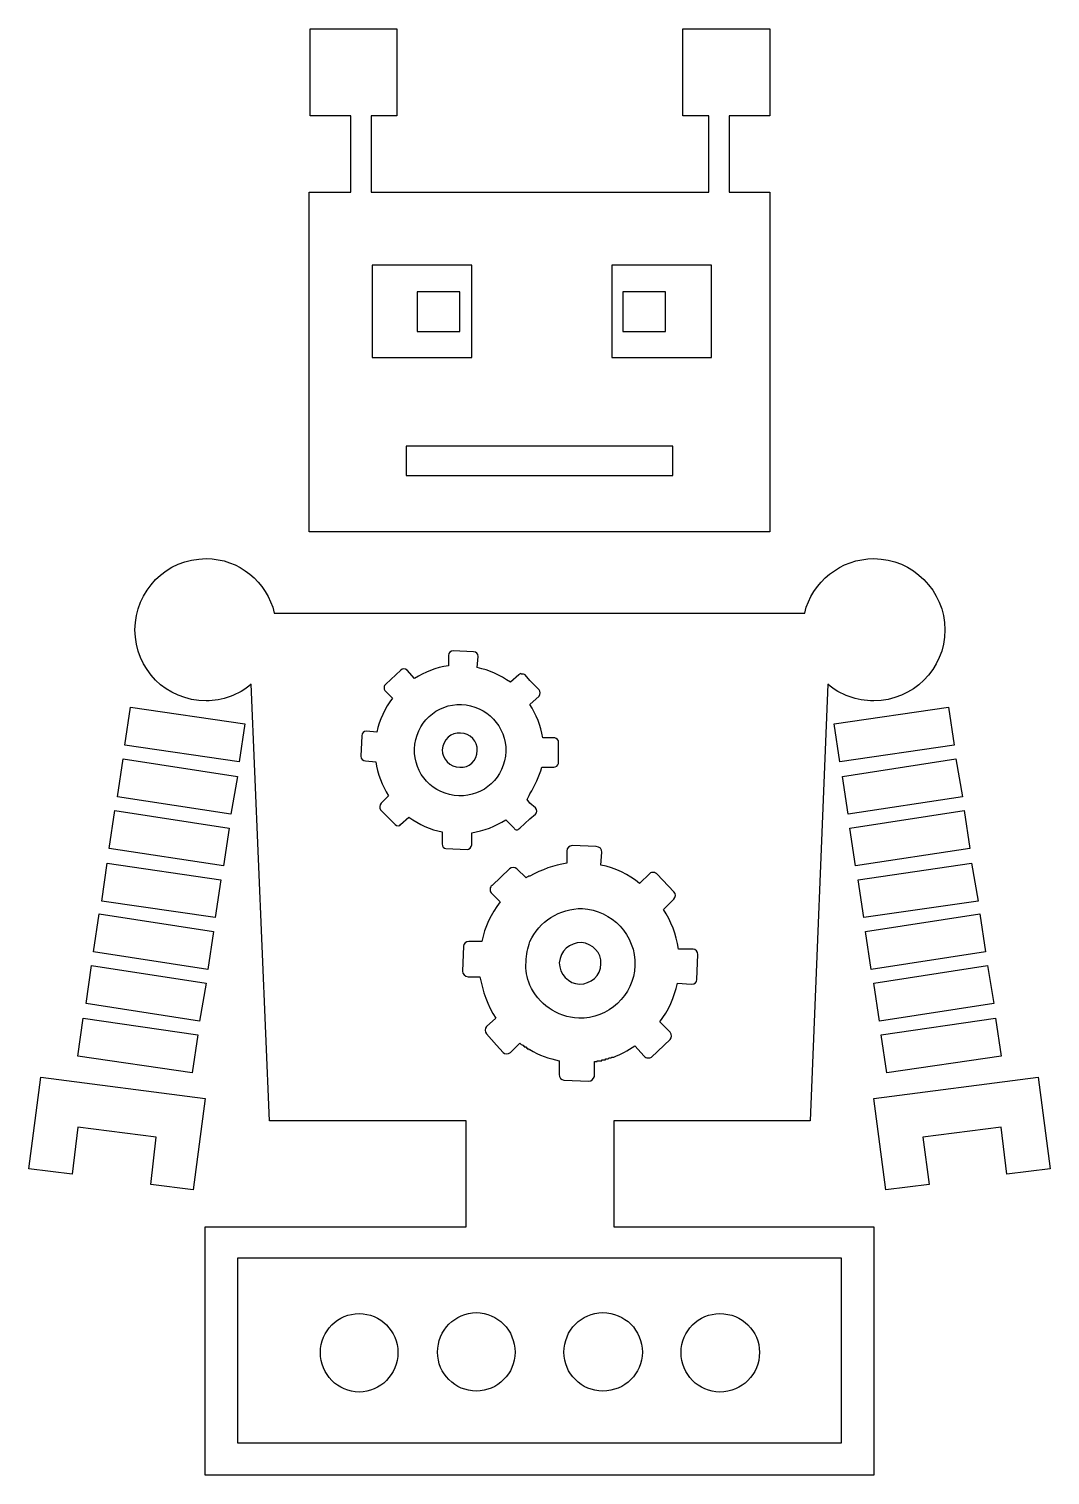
# Model space of a CAD drawing. Header units: centimetres. Extents: x -7.4 to 7.4, y -10.5 to 10.5.
import ezdxf

# ---------------------------------------------------------------- set-up
doc = ezdxf.new("R2010")
doc.units = ezdxf.units.CM
doc.header["$MEASUREMENT"] = 0
doc.layers.add('Layer 1', color=7, linetype='Continuous')

msp = doc.modelspace()

# ---------------------------------------------------------------- linework, layer by layer
at = {"layer": 'Layer 1'}
for points in [[(-1.77022, 6.08618), (-1.15586, 6.08618), (-1.15586, 6.66084), (-1.77022, 6.66084), (-1.77022, 6.08618)], [(1.20915, 6.08618), (1.82385, 6.08618), (1.82385, 6.66084), (1.20915, 6.66084), (1.20915, 6.08618)]]:
    msp.add_lwpolyline(points, close=True, dxfattribs=at)
for points, knots in [([(3.33386, 9.21288), (3.33386, 9.21288), (3.33386, 10.46878), (3.33386, 10.46878), (3.33386, 10.46878), (3.33386, 10.46878), (2.07761, 10.46878), (2.07761, 10.46878), (2.07761, 10.46878), (2.07761, 10.46878), (2.07761, 9.21288), (2.07761, 9.21288), (2.07761, 9.21288), (2.07761, 9.21288), (2.45166, 9.21288), (2.45166, 9.21288), (2.45166, 9.21288), (2.45166, 9.21288), (2.45166, 8.10377), (2.45166, 8.10377), (2.45166, 8.10377), (2.45166, 8.10377), (-2.43858, 8.10378), (-2.43858, 8.10378), (-2.43858, 8.10378), (-2.43858, 8.10378), (-2.43858, 9.21288), (-2.43858, 9.21288), (-2.43858, 9.21288), (-2.43858, 9.21288), (-2.06454, 9.21288), (-2.06454, 9.21288), (-2.06454, 9.21288), (-2.06454, 9.21288), (-2.06454, 10.46878), (-2.06454, 10.46878), (-2.06454, 10.46878), (-2.06454, 10.46878), (-3.32044, 10.46878), (-3.32044, 10.46878), (-3.32044, 10.46878), (-3.32044, 10.46878), (-3.32044, 9.21288), (-3.32044, 9.21288), (-3.32044, 9.21288), (-3.32044, 9.21288), (-2.73254, 9.21288), (-2.73254, 9.21288), (-2.73254, 9.21288), (-2.73254, 9.21288), (-2.73254, 8.10377), (-2.73254, 8.10377), (-2.73254, 8.10377), (-2.73254, 8.10377), (-3.33386, 8.10378), (-3.33386, 8.10378), (-3.33386, 8.10378), (-3.33386, 8.10378), (-3.33386, 3.18674), (-3.33386, 3.18674), (-3.33386, 3.18674), (-3.33386, 3.18674), (3.33386, 3.18673), (3.33386, 3.18673), (3.33386, 3.18673), (3.33386, 3.18673), (3.33386, 8.10375), (3.33386, 8.10375), (3.33386, 8.10375), (3.33386, 8.10375), (2.74595, 8.10375), (2.74595, 8.10375), (2.74595, 8.10375), (2.74595, 8.10375), (2.74595, 9.21288), (2.74595, 9.21288), (2.74595, 9.21288), (2.74595, 9.21288), (3.33386, 9.21288), (3.33386, 9.21288)], [0, 0, 0, 0, 0.04761905, 0.04761905, 0.04761905, 0.04761905, 0.0952381, 0.0952381, 0.0952381, 0.0952381, 0.14285714, 0.14285714, 0.14285714, 0.14285714, 0.19047619, 0.19047619, 0.19047619, 0.19047619, 0.23809524, 0.23809524, 0.23809524, 0.23809524, 0.28571429, 0.28571429, 0.28571429, 0.28571429, 0.33333333, 0.33333333, 0.33333333, 0.33333333, 0.38095238, 0.38095238, 0.38095238, 0.38095238, 0.42857143, 0.42857143, 0.42857143, 0.42857143, 0.47619048, 0.47619048, 0.47619048, 0.47619048, 0.52380952, 0.52380952, 0.52380952, 0.52380952, 0.57142857, 0.57142857, 0.57142857, 0.57142857, 0.61904762, 0.61904762, 0.61904762, 0.61904762, 0.66666667, 0.66666667, 0.66666667, 0.66666667, 0.71428571, 0.71428571, 0.71428571, 0.71428571, 0.76190476, 0.76190476, 0.76190476, 0.76190476, 0.80952381, 0.80952381, 0.80952381, 0.80952381, 0.85714286, 0.85714286, 0.85714286, 0.85714286, 0.9047619, 0.9047619, 0.9047619, 0.9047619, 1, 1, 1, 1]), ([(-2.42517, 7.0483), (-2.42517, 7.0483), (-0.98227, 7.0483), (-0.98227, 7.0483), (-0.98227, 7.0483), (-0.98227, 7.0483), (-0.98227, 5.71213), (-0.98227, 5.71213), (-0.98227, 5.71213), (-0.98227, 5.71213), (-2.42517, 5.71213), (-2.42517, 5.71213), (-2.42517, 5.71213), (-2.42517, 5.71213), (-2.42517, 7.0483), (-2.42517, 7.0483)], [0, 0, 0, 0, 0.2, 0.2, 0.2, 0.2, 0.4, 0.4, 0.4, 0.4, 0.6, 0.6, 0.6, 0.6, 1, 1, 1, 1]), ([(2.4919, 5.7121), (2.4919, 5.7121), (1.04897, 5.7121), (1.04897, 5.7121), (1.04897, 5.7121), (1.04897, 5.7121), (1.04897, 7.04827), (1.04897, 7.04827), (1.04897, 7.04827), (1.04897, 7.04827), (2.4919, 7.04828), (2.4919, 7.04828), (2.4919, 7.04828), (2.4919, 7.04828), (2.4919, 5.7121), (2.4919, 5.7121)], [0, 0, 0, 0, 0.2, 0.2, 0.2, 0.2, 0.4, 0.4, 0.4, 0.4, 0.6, 0.6, 0.6, 0.6, 1, 1, 1, 1]), ([(1.93043, 4.00186), (1.93043, 4.00186), (0.00651, 4.00186), (0.00651, 4.00186), (0.00651, 4.00186), (0.00651, 4.00186), (-0.00651, 4.00186), (-0.00651, 4.00186), (-0.00651, 4.00186), (-0.00651, 4.00186), (-1.9308, 4.00186), (-1.9308, 4.00186), (-1.9308, 4.00186), (-1.9308, 4.00186), (-1.9308, 4.42937), (-1.9308, 4.42937), (-1.9308, 4.42937), (-1.9308, 4.42937), (-0.00651, 4.42938), (-0.00651, 4.42938), (-0.00651, 4.42938), (-0.00651, 4.42938), (0.00651, 4.42938), (0.00651, 4.42938), (0.00651, 4.42938), (0.00651, 4.42938), (1.93043, 4.42938), (1.93043, 4.42938), (1.93043, 4.42938), (1.93043, 4.42938), (1.93043, 4.00186), (1.93043, 4.00186)], [0, 0, 0, 0, 0.11111111, 0.11111111, 0.11111111, 0.11111111, 0.22222222, 0.22222222, 0.22222222, 0.22222222, 0.33333333, 0.33333333, 0.33333333, 0.33333333, 0.44444444, 0.44444444, 0.44444444, 0.44444444, 0.55555556, 0.55555556, 0.55555556, 0.55555556, 0.66666667, 0.66666667, 0.66666667, 0.66666667, 0.77777778, 0.77777778, 0.77777778, 0.77777778, 1, 1, 1, 1]), ([(4.84349, 2.79923), (4.3625, 2.79923), (3.94822, 2.46522), (3.8413, 2.0109), (3.8413, 2.0109), (3.8413, 2.0109), (-3.8413, 2.0109), (-3.8413, 2.0109), (-3.8413, 2.0109), (-3.94859, 2.46524), (-4.34949, 2.79923), (-4.83007, 2.79923), (-4.83007, 2.79923), (-5.40493, 2.79923), (-5.85909, 2.33166), (-5.85909, 1.7704), (-5.85909, 1.7704), (-5.85909, 1.19591), (-5.40493, 0.74157), (-4.83007, 0.74157), (-4.83007, 0.74157), (-4.58978, 0.74157), (-4.36252, 0.82184), (-4.17549, 0.98205), (-4.17549, 0.98205), (-4.17549, 0.98205), (-3.90837, -5.33789), (-3.90837, -5.33789), (-3.90837, -5.33789), (-3.90837, -5.33789), (-1.06238, -5.3379), (-1.06238, -5.3379), (-1.06238, -5.3379), (-1.06238, -5.3379), (-1.06238, -6.87452), (-1.06238, -6.87452), (-1.06238, -6.87452), (-1.06238, -6.87452), (-4.84386, -6.87452), (-4.84386, -6.87452), (-4.84386, -6.87452), (-4.84386, -6.87452), (-4.84386, -10.46881), (-4.84386, -10.46881), (-4.84386, -10.46881), (-4.84386, -10.46881), (-0.00651, -10.46881), (-0.00651, -10.46881), (-0.00651, -10.46881), (-0.00651, -10.46881), (0.00651, -10.46881), (0.00651, -10.46881), (0.00651, -10.46881), (0.00651, -10.46881), (4.84346, -10.46881), (4.84346, -10.46881), (4.84346, -10.46881), (4.84346, -10.46881), (4.84346, -6.8745), (4.84346, -6.8745), (4.84346, -6.8745), (4.84346, -6.8745), (1.07577, -6.8745), (1.07577, -6.8745), (1.07577, -6.8745), (1.07577, -6.8745), (1.07577, -5.33788), (1.07577, -5.33788), (1.07577, -5.33788), (1.07577, -5.33788), (3.92176, -5.33788), (3.92176, -5.33788), (3.92176, -5.33788), (3.92176, -5.33788), (4.1755, 0.98206), (4.1755, 0.98206), (4.1755, 0.98206), (4.36251, 0.82185), (4.58944, 0.74158), (4.84349, 0.74158), (4.84349, 0.74158), (5.40494, 0.74158), (5.87251, 1.19592), (5.87251, 1.77041), (5.87251, 1.77041), (5.87248, 2.33168), (5.40491, 2.79923), (4.84349, 2.79923)], [0, 0, 0, 0, 0.04347826, 0.04347826, 0.04347826, 0.04347826, 0.08695652, 0.08695652, 0.08695652, 0.08695652, 0.13043478, 0.13043478, 0.13043478, 0.13043478, 0.17391304, 0.17391304, 0.17391304, 0.17391304, 0.2173913, 0.2173913, 0.2173913, 0.2173913, 0.26086957, 0.26086957, 0.26086957, 0.26086957, 0.30434783, 0.30434783, 0.30434783, 0.30434783, 0.34782609, 0.34782609, 0.34782609, 0.34782609, 0.39130435, 0.39130435, 0.39130435, 0.39130435, 0.43478261, 0.43478261, 0.43478261, 0.43478261, 0.47826087, 0.47826087, 0.47826087, 0.47826087, 0.52173913, 0.52173913, 0.52173913, 0.52173913, 0.56521739, 0.56521739, 0.56521739, 0.56521739, 0.60869565, 0.60869565, 0.60869565, 0.60869565, 0.65217391, 0.65217391, 0.65217391, 0.65217391, 0.69565217, 0.69565217, 0.69565217, 0.69565217, 0.73913043, 0.73913043, 0.73913043, 0.73913043, 0.7826087, 0.7826087, 0.7826087, 0.7826087, 0.82608696, 0.82608696, 0.82608696, 0.82608696, 0.86956522, 0.86956522, 0.86956522, 0.86956522, 0.91304348, 0.91304348, 0.91304348, 0.91304348, 1, 1, 1, 1]), ([(-1.40994, -1.32949), (-1.40994, -1.32949), (-1.40994, -1.15569), (-1.40994, -1.15569), (-1.40994, -1.15569), (-1.58322, -1.12907), (-1.74376, -1.04877), (-1.89056, -0.94185), (-1.89056, -0.94185), (-1.89056, -0.94185), (-2.01092, -1.04877), (-2.01092, -1.04877), (-2.01092, -1.04877), (-2.02433, -1.0756), (-2.06455, -1.0756), (-2.09138, -1.04877), (-2.09138, -1.04877), (-2.09138, -1.04877), (-2.30485, -0.83512), (-2.30485, -0.83512), (-2.30485, -0.83512), (-2.31826, -0.80829), (-2.31826, -0.76823), (-2.29144, -0.74159), (-2.29144, -0.74159), (-2.29144, -0.74159), (-2.18489, -0.63467), (-2.18489, -0.63467), (-2.18489, -0.63467), (-2.27839, -0.48769), (-2.3451, -0.31389), (-2.3719, -0.14027), (-2.3719, -0.14027), (-2.3719, -0.14027), (-2.51872, -0.12686), (-2.51872, -0.12686), (-2.51872, -0.12686), (-2.55896, -0.12686), (-2.58577, -0.10022), (-2.58577, -0.05997), (-2.58577, -0.05997), (-2.58577, -0.05997), (-2.57199, 0.23398), (-2.57199, 0.23398), (-2.57199, 0.23398), (-2.57199, 0.27404), (-2.54516, 0.30068), (-2.50529, 0.30068), (-2.50529, 0.30068), (-2.50529, 0.30068), (-2.3581, 0.28727), (-2.3581, 0.28727), (-2.3581, 0.28727), (-2.31823, 0.46107), (-2.23814, 0.63467), (-2.13122, 0.78167), (-2.13122, 0.78167), (-2.13122, 0.78167), (-2.23814, 0.88859), (-2.23814, 0.88859), (-2.23814, 0.88859), (-2.25155, 0.902), (-2.25155, 0.91542), (-2.25155, 0.92865), (-2.25155, 0.92865), (-2.25155, 0.95548), (-2.23814, 0.96889), (-2.22472, 0.98212), (-2.22472, 0.98212), (-2.22472, 0.98212), (-2.01088, 1.18254), (-2.01088, 1.18254), (-2.01088, 1.18254), (-1.98402, 1.20937), (-1.94418, 1.20937), (-1.91735, 1.18254), (-1.91735, 1.18254), (-1.91735, 1.18254), (-1.81043, 1.06239), (-1.81043, 1.06239), (-1.81043, 1.06239), (-1.66364, 1.15589), (-1.50343, 1.2226), (-1.31603, 1.24942), (-1.31603, 1.24942), (-1.31603, 1.24942), (-1.31603, 1.3964), (-1.31603, 1.3964), (-1.31603, 1.3964), (-1.31603, 1.43646), (-1.28957, 1.46329), (-1.24933, 1.46329), (-1.24933, 1.46329), (-1.24933, 1.46329), (-0.95538, 1.44988), (-0.95538, 1.44988), (-0.95538, 1.44988), (-0.91551, 1.44988), (-0.88868, 1.42305), (-0.88868, 1.38299), (-0.88868, 1.38299), (-0.88868, 1.38299), (-0.90172, 1.2226), (-0.90172, 1.2226), (-0.90172, 1.2226), (-0.7281, 1.18254), (-0.56792, 1.11584), (-0.4211, 1.00892), (-0.4211, 1.00892), (-0.4211, 1.00892), (-0.30077, 1.11584), (-0.30077, 1.11584), (-0.30077, 1.11584), (-0.28699, 1.12907), (-0.27394, 1.14248), (-0.26053, 1.12907), (-0.26053, 1.12907), (-0.24712, 1.12907), (-0.22029, 1.12907), (-0.20724, 1.11584), (-0.20724, 1.11584), (-0.20724, 1.11584), (-0.14019, 1.03557), (-0.14019, 1.03557), (-0.14019, 1.03557), (-0.14019, 1.03557), (-0.00642, 0.90201), (-0.00642, 0.90201), (-0.00642, 0.90201), (0.02004, 0.87518), (0.0066, 0.83515), (-0.00642, 0.80851), (-0.00642, 0.80851), (-0.00642, 0.80851), (-0.14019, 0.68818), (-0.14019, 0.68818), (-0.14019, 0.68818), (-0.04669, 0.5412), (0.02004, 0.381), (0.04684, 0.20719), (0.04684, 0.20719), (0.04684, 0.20719), (0.22048, 0.20718), (0.22048, 0.20718), (0.22048, 0.20718), (0.24731, 0.19377), (0.28718, 0.16712), (0.27411, 0.14029), (0.27411, 0.14029), (0.27411, 0.14029), (0.27411, -0.16689), (0.27411, -0.16689), (0.27411, -0.16689), (0.27411, -0.19372), (0.23387, -0.22036), (0.20706, -0.22036), (0.20706, -0.22036), (0.20706, -0.22036), (0.03344, -0.22036), (0.03344, -0.22036), (0.03344, -0.22036), (-0.00643, -0.35392), (-0.06009, -0.48767), (-0.14021, -0.60784), (-0.14021, -0.60784), (-0.15362, -0.63467), (-0.16704, -0.66131), (-0.18045, -0.68811), (-0.18045, -0.68811), (-0.18045, -0.68811), (-0.14021, -0.74158), (-0.14021, -0.74158), (-0.14021, -0.74158), (-0.14021, -0.74158), (-0.06012, -0.80828), (-0.06012, -0.80828), (-0.06012, -0.80828), (-0.03329, -0.83511), (-0.03329, -0.87514), (-0.06012, -0.90178), (-0.06012, -0.90178), (-0.06012, -0.90178), (-0.14021, -0.96864), (-0.14021, -0.96864), (-0.14021, -0.96864), (-0.14021, -0.96864), (-0.287, -1.10223), (-0.287, -1.10223), (-0.287, -1.10223), (-0.30078, -1.11562), (-0.31383, -1.12906), (-0.32759, -1.12906), (-0.32759, -1.12906), (-0.34063, -1.12906), (-0.36746, -1.11562), (-0.36746, -1.10223), (-0.36746, -1.10223), (-0.36746, -1.10223), (-0.48782, -0.98206), (-0.48782, -0.98206), (-0.48782, -0.98206), (-0.63461, -1.07556), (-0.8082, -1.14229), (-0.98222, -1.16909), (-0.98222, -1.16909), (-0.98222, -1.16909), (-0.98222, -1.34271), (-0.98222, -1.34271), (-0.98222, -1.34271), (-0.98222, -1.38295), (-1.02209, -1.40957), (-1.04892, -1.40957), (-1.04892, -1.40957), (-1.04892, -1.40957), (-1.35626, -1.39616), (-1.35626, -1.39616), (-1.35626, -1.39616), (-1.38311, -1.39617), (-1.40994, -1.36955), (-1.40994, -1.32949)], [0, 0, 0, 0, 0.01785714, 0.01785714, 0.01785714, 0.01785714, 0.03571429, 0.03571429, 0.03571429, 0.03571429, 0.05357143, 0.05357143, 0.05357143, 0.05357143, 0.07142857, 0.07142857, 0.07142857, 0.07142857, 0.08928571, 0.08928571, 0.08928571, 0.08928571, 0.10714286, 0.10714286, 0.10714286, 0.10714286, 0.125, 0.125, 0.125, 0.125, 0.14285714, 0.14285714, 0.14285714, 0.14285714, 0.16071429, 0.16071429, 0.16071429, 0.16071429, 0.17857143, 0.17857143, 0.17857143, 0.17857143, 0.19642857, 0.19642857, 0.19642857, 0.19642857, 0.21428571, 0.21428571, 0.21428571, 0.21428571, 0.23214286, 0.23214286, 0.23214286, 0.23214286, 0.25, 0.25, 0.25, 0.25, 0.26785714, 0.26785714, 0.26785714, 0.26785714, 0.28571429, 0.28571429, 0.28571429, 0.28571429, 0.30357143, 0.30357143, 0.30357143, 0.30357143, 0.32142857, 0.32142857, 0.32142857, 0.32142857, 0.33928571, 0.33928571, 0.33928571, 0.33928571, 0.35714286, 0.35714286, 0.35714286, 0.35714286, 0.375, 0.375, 0.375, 0.375, 0.39285714, 0.39285714, 0.39285714, 0.39285714, 0.41071429, 0.41071429, 0.41071429, 0.41071429, 0.42857143, 0.42857143, 0.42857143, 0.42857143, 0.44642857, 0.44642857, 0.44642857, 0.44642857, 0.46428571, 0.46428571, 0.46428571, 0.46428571, 0.48214286, 0.48214286, 0.48214286, 0.48214286, 0.5, 0.5, 0.5, 0.5, 0.51785714, 0.51785714, 0.51785714, 0.51785714, 0.53571429, 0.53571429, 0.53571429, 0.53571429, 0.55357143, 0.55357143, 0.55357143, 0.55357143, 0.57142857, 0.57142857, 0.57142857, 0.57142857, 0.58928571, 0.58928571, 0.58928571, 0.58928571, 0.60714286, 0.60714286, 0.60714286, 0.60714286, 0.625, 0.625, 0.625, 0.625, 0.64285714, 0.64285714, 0.64285714, 0.64285714, 0.66071429, 0.66071429, 0.66071429, 0.66071429, 0.67857143, 0.67857143, 0.67857143, 0.67857143, 0.69642857, 0.69642857, 0.69642857, 0.69642857, 0.71428571, 0.71428571, 0.71428571, 0.71428571, 0.73214286, 0.73214286, 0.73214286, 0.73214286, 0.75, 0.75, 0.75, 0.75, 0.76785714, 0.76785714, 0.76785714, 0.76785714, 0.78571429, 0.78571429, 0.78571429, 0.78571429, 0.80357143, 0.80357143, 0.80357143, 0.80357143, 0.82142857, 0.82142857, 0.82142857, 0.82142857, 0.83928571, 0.83928571, 0.83928571, 0.83928571, 0.85714286, 0.85714286, 0.85714286, 0.85714286, 0.875, 0.875, 0.875, 0.875, 0.89285714, 0.89285714, 0.89285714, 0.89285714, 0.91071429, 0.91071429, 0.91071429, 0.91071429, 0.92857143, 0.92857143, 0.92857143, 0.92857143, 0.94642857, 0.94642857, 0.94642857, 0.94642857, 0.96428571, 0.96428571, 0.96428571, 0.96428571, 1, 1, 1, 1]), ([(-6.00588, 0.10021), (-6.00588, 0.10021), (-4.34946, -0.14027), (-4.34946, -0.14027), (-4.34946, -0.14027), (-4.34946, -0.14027), (-4.269, 0.40758), (-4.269, 0.40758), (-4.269, 0.40758), (-4.269, 0.40758), (-5.92614, 0.64806), (-5.92614, 0.64806), (-5.92614, 0.64806), (-5.92614, 0.64806), (-6.00588, 0.10021), (-6.00588, 0.10021)], [0, 0, 0, 0, 0.2, 0.2, 0.2, 0.2, 0.4, 0.4, 0.4, 0.4, 0.6, 0.6, 0.6, 0.6, 1, 1, 1, 1]), ([(-1.12906, 0.68812), (-1.48969, 0.70153), (-1.79705, 0.421), (-1.81047, 0.04674), (-1.81047, 0.04674), (-1.82388, -0.31391), (-1.54335, -0.62128), (-1.16931, -0.63467), (-1.16931, -0.63467), (-0.80829, -0.6479), (-0.50092, -0.36736), (-0.4879, 0.00671), (-0.4879, 0.00671), (-0.47445, 0.36752), (-0.7684, 0.67489), (-1.12906, 0.68812)], [0, 0, 0, 0, 0.2, 0.2, 0.2, 0.2, 0.4, 0.4, 0.4, 0.4, 0.6, 0.6, 0.6, 0.6, 1, 1, 1, 1]), ([(5.92577, 0.64806), (5.92577, 0.64806), (4.269, 0.40758), (4.269, 0.40758), (4.269, 0.40758), (4.269, 0.40758), (4.34909, -0.14027), (4.34909, -0.14027), (4.34909, -0.14027), (4.34909, -0.14027), (6.00588, 0.10021), (6.00588, 0.10021), (6.00588, 0.10021), (6.00588, 0.10021), (5.92577, 0.64806), (5.92577, 0.64806)], [0, 0, 0, 0, 0.2, 0.2, 0.2, 0.2, 0.4, 0.4, 0.4, 0.4, 0.6, 0.6, 0.6, 0.6, 1, 1, 1, 1]), ([(-0.90178, 0.02012), (-0.90178, -0.12686), (-1.02214, -0.23377), (-1.15589, -0.22036), (-1.15589, -0.22036), (-1.30268, -0.22036), (-1.40997, -0.10021), (-1.40997, 0.03353), (-1.40997, 0.03353), (-1.39619, 0.18051), (-1.27588, 0.28724), (-1.1425, 0.27401), (-1.1425, 0.27401), (-1.00909, 0.27402), (-0.88874, 0.15368), (-0.90178, 0.02012)], [0, 0, 0, 0, 0.2, 0.2, 0.2, 0.2, 0.4, 0.4, 0.4, 0.4, 0.6, 0.6, 0.6, 0.6, 1, 1, 1, 1]), ([(-6.11317, -0.6479), (-6.11317, -0.6479), (-4.46942, -0.90179), (-4.46942, -0.90179), (-4.46942, -0.90179), (-4.46942, -0.90179), (-4.37592, -0.35395), (-4.37592, -0.35395), (-4.37592, -0.35395), (-4.37592, -0.35395), (-6.03268, -0.10021), (-6.03268, -0.10021), (-6.03268, -0.10021), (-6.03268, -0.10021), (-6.11317, -0.6479), (-6.11317, -0.6479)], [0, 0, 0, 0, 0.2, 0.2, 0.2, 0.2, 0.4, 0.4, 0.4, 0.4, 0.6, 0.6, 0.6, 0.6, 1, 1, 1, 1]), ([(6.03271, -0.10021), (6.03271, -0.10021), (4.38933, -0.35395), (4.38933, -0.35395), (4.38933, -0.35395), (4.38933, -0.35395), (4.46945, -0.90179), (4.46945, -0.90179), (4.46945, -0.90179), (4.46945, -0.90179), (6.12622, -0.6479), (6.12622, -0.6479), (6.12622, -0.6479), (6.12622, -0.6479), (6.03271, -0.10021), (6.03271, -0.10021)], [0, 0, 0, 0, 0.2, 0.2, 0.2, 0.2, 0.4, 0.4, 0.4, 0.4, 0.6, 0.6, 0.6, 0.6, 1, 1, 1, 1]), ([(-6.23313, -1.39617), (-6.23313, -1.39617), (-4.57634, -1.65006), (-4.57634, -1.65006), (-4.57634, -1.65006), (-4.57634, -1.65006), (-4.49625, -1.10224), (-4.49625, -1.10224), (-4.49625, -1.10224), (-4.49625, -1.10224), (-6.15304, -0.84832), (-6.15304, -0.84832), (-6.15304, -0.84832), (-6.15304, -0.84832), (-6.23313, -1.39617), (-6.23313, -1.39617)], [0, 0, 0, 0, 0.2, 0.2, 0.2, 0.2, 0.4, 0.4, 0.4, 0.4, 0.6, 0.6, 0.6, 0.6, 1, 1, 1, 1]), ([(6.15304, -0.84832), (6.15304, -0.84832), (4.49591, -1.10224), (4.49591, -1.10224), (4.49591, -1.10224), (4.49591, -1.10224), (4.57637, -1.65006), (4.57637, -1.65006), (4.57637, -1.65006), (4.57637, -1.65006), (6.23313, -1.39617), (6.23313, -1.39617), (6.23313, -1.39617), (6.23313, -1.39617), (6.15304, -0.84832), (6.15304, -0.84832)], [0, 0, 0, 0, 0.2, 0.2, 0.2, 0.2, 0.4, 0.4, 0.4, 0.4, 0.6, 0.6, 0.6, 0.6, 1, 1, 1, 1]), ([(2.27804, -3.29363), (2.27804, -3.33369), (2.25158, -3.36033), (2.19795, -3.36033), (2.19795, -3.36033), (2.19795, -3.36033), (1.99753, -3.3471), (1.99753, -3.3471), (1.99753, -3.3471), (1.95729, -3.54734), (1.86376, -3.74781), (1.74342, -3.90818), (1.74342, -3.90818), (1.74342, -3.90818), (1.89058, -4.05516), (1.89058, -4.05516), (1.89058, -4.05516), (1.91741, -4.09522), (1.91741, -4.13543), (1.89058, -4.16208), (1.89058, -4.16208), (1.89058, -4.16208), (1.62346, -4.416), (1.62346, -4.416), (1.62346, -4.416), (1.61005, -4.42941), (1.58322, -4.42941), (1.57017, -4.42941), (1.57017, -4.42941), (1.54334, -4.42941), (1.52993, -4.416), (1.51654, -4.40258), (1.51654, -4.40258), (1.51654, -4.40258), (1.38314, -4.2556), (1.38314, -4.2556), (1.38314, -4.2556), (1.27585, -4.32246), (1.18235, -4.37593), (1.0758, -4.41599), (1.0758, -4.41599), (1.0758, -4.41599), (1.06201, -4.41599), (1.06201, -4.41599), (1.06201, -4.41599), (1.06201, -4.41599), (1.04897, -4.41599), (1.04897, -4.41599), (1.04897, -4.41599), (1.04897, -4.41599), (1.03556, -4.4294), (1.03556, -4.4294), (1.03556, -4.4294), (1.03556, -4.4294), (1.02214, -4.4294), (1.02214, -4.4294), (1.02214, -4.4294), (1.02214, -4.4294), (1.00872, -4.4294), (1.00872, -4.4294), (1.00872, -4.4294), (1.00872, -4.4294), (0.99528, -4.44263), (0.99528, -4.44263), (0.99528, -4.44263), (0.99528, -4.44263), (0.98227, -4.44263), (0.98227, -4.44263), (0.98227, -4.44263), (0.98227, -4.44263), (0.96848, -4.44263), (0.96848, -4.44263), (0.96848, -4.44263), (0.96848, -4.44263), (0.95544, -4.44263), (0.95544, -4.44263), (0.95544, -4.44263), (0.95544, -4.44263), (0.95544, -4.45604), (0.95544, -4.45604), (0.95544, -4.45604), (0.95544, -4.45604), (0.94202, -4.45605), (0.94202, -4.45605), (0.94202, -4.45605), (0.94202, -4.45605), (0.92861, -4.45605), (0.92861, -4.45605), (0.92861, -4.45605), (0.92861, -4.45605), (0.91519, -4.45605), (0.91519, -4.45605), (0.91519, -4.45605), (0.91519, -4.45605), (0.90178, -4.45605), (0.90178, -4.45605), (0.90178, -4.45605), (0.90178, -4.45605), (0.90178, -4.46946), (0.90178, -4.46946), (0.90178, -4.46946), (0.90178, -4.46946), (0.88874, -4.46946), (0.88874, -4.46946), (0.88874, -4.46946), (0.88874, -4.46946), (0.87495, -4.46946), (0.87495, -4.46946), (0.87495, -4.46946), (0.87495, -4.46946), (0.86191, -4.46946), (0.86191, -4.46946), (0.86191, -4.46946), (0.86191, -4.46946), (0.84812, -4.46946), (0.84812, -4.46946), (0.84812, -4.46946), (0.84812, -4.46946), (0.83508, -4.46946), (0.83508, -4.46946), (0.83508, -4.46946), (0.83508, -4.46946), (0.83508, -4.48269), (0.83508, -4.48269), (0.83508, -4.48269), (0.83508, -4.48269), (0.82166, -4.48269), (0.82166, -4.48269), (0.82166, -4.48269), (0.82166, -4.48269), (0.80825, -4.48269), (0.80825, -4.48269), (0.80825, -4.48269), (0.80825, -4.48269), (0.79521, -4.48269), (0.79521, -4.48269), (0.79521, -4.48269), (0.79521, -4.48269), (0.79521, -4.69655), (0.79521, -4.69655), (0.79521, -4.69655), (0.78143, -4.73661), (0.75462, -4.76341), (0.71475, -4.76341), (0.71475, -4.76341), (0.71475, -4.76341), (0.3541, -4.75), (0.3541, -4.75), (0.3541, -4.75), (0.31386, -4.75), (0.28705, -4.70994), (0.28705, -4.66991), (0.28705, -4.66991), (0.28705, -4.66991), (0.28705, -4.46946), (0.28705, -4.46946), (0.28705, -4.46946), (0.14026, -4.44263), (-0.00653, -4.38919), (-0.14028, -4.30907), (-0.14028, -4.30907), (-0.14028, -4.30907), (-0.1537, -4.30907), (-0.1537, -4.30907), (-0.1537, -4.30907), (-0.1537, -4.30907), (-0.1537, -4.29566), (-0.1537, -4.29566), (-0.1537, -4.29566), (-0.1537, -4.29566), (-0.16711, -4.29566), (-0.16711, -4.29566), (-0.16711, -4.29566), (-0.16711, -4.29566), (-0.18052, -4.29566), (-0.18052, -4.29566), (-0.18052, -4.29566), (-0.18052, -4.29566), (-0.18052, -4.28225), (-0.18052, -4.28225), (-0.18052, -4.28225), (-0.18052, -4.28225), (-0.19357, -4.28224), (-0.19357, -4.28224), (-0.19357, -4.28224), (-0.19357, -4.28224), (-0.19357, -4.26901), (-0.19357, -4.26901), (-0.19357, -4.26901), (-0.19357, -4.26901), (-0.20735, -4.26901), (-0.20735, -4.26901), (-0.20735, -4.26901), (-0.20735, -4.26901), (-0.2204, -4.26901), (-0.2204, -4.26901), (-0.2204, -4.26901), (-0.2204, -4.26901), (-0.2204, -4.2556), (-0.2204, -4.2556), (-0.2204, -4.2556), (-0.2204, -4.2556), (-0.23418, -4.2556), (-0.23418, -4.2556), (-0.23418, -4.2556), (-0.23418, -4.2556), (-0.23418, -4.24219), (-0.23418, -4.24219), (-0.23418, -4.24219), (-0.26064, -4.24219), (-0.27405, -4.22896), (-0.2871, -4.21555), (-0.2871, -4.21555), (-0.2871, -4.21555), (-0.42119, -4.34911), (-0.42119, -4.34911), (-0.42119, -4.34911), (-0.46106, -4.37594), (-0.50094, -4.37594), (-0.52776, -4.34911), (-0.52776, -4.34911), (-0.52776, -4.34911), (-0.62126, -4.24219), (-0.62126, -4.24219), (-0.62126, -4.24219), (-0.62126, -4.24219), (-0.76842, -4.08196), (-0.76842, -4.08196), (-0.76842, -4.08196), (-0.79525, -4.05513), (-0.79525, -4.00169), (-0.76842, -3.97504), (-0.76842, -3.97504), (-0.76842, -3.97504), (-0.63467, -3.85471), (-0.63467, -3.85471), (-0.63467, -3.85471), (-0.755, -3.66768), (-0.82205, -3.46723), (-0.86192, -3.25339), (-0.86192, -3.25339), (-0.86192, -3.25339), (-1.03558, -3.25338), (-1.03558, -3.25338), (-1.03558, -3.25338), (-1.07582, -3.25338), (-1.11567, -3.21332), (-1.11567, -3.17326), (-1.11567, -3.17326), (-1.11567, -3.17326), (-1.10263, -2.81245), (-1.10263, -2.81245), (-1.10263, -2.81245), (-1.10263, -2.77239), (-1.06239, -2.74575), (-1.02217, -2.74575), (-1.02217, -2.74575), (-1.02217, -2.74575), (-0.83513, -2.74575), (-0.83513, -2.74575), (-0.83513, -2.74575), (-0.79526, -2.53189), (-0.70175, -2.34488), (-0.56801, -2.17123), (-0.56801, -2.17123), (-0.56801, -2.17123), (-0.70176, -2.03748), (-0.70176, -2.03748), (-0.70176, -2.03748), (-0.7148, -2.02407), (-0.7148, -1.99742), (-0.7148, -1.98401), (-0.7148, -1.98401), (-0.7148, -1.95737), (-0.70176, -1.94395), (-0.68797, -1.93054), (-0.68797, -1.93054), (-0.68797, -1.93054), (-0.43423, -1.69003), (-0.43423, -1.69003), (-0.43423, -1.69003), (-0.4074, -1.66341), (-0.35414, -1.66341), (-0.32768, -1.69003), (-0.32768, -1.69003), (-0.32768, -1.69003), (-0.19359, -1.8238), (-0.19359, -1.8238), (-0.19359, -1.8238), (-0.18055, -1.81039), (-0.15372, -1.79694), (-0.1403, -1.79694), (-0.1403, -1.79694), (0.03335, -1.70346), (0.20694, -1.63658), (0.39432, -1.60993), (0.39432, -1.60993), (0.39432, -1.60993), (0.39432, -1.43615), (0.39432, -1.43615), (0.39432, -1.43615), (0.39432, -1.38286), (0.43419, -1.35606), (0.47407, -1.35606), (0.47407, -1.35606), (0.47407, -1.35606), (0.82168, -1.36947), (0.82168, -1.36947), (0.82168, -1.36947), (0.87497, -1.36947), (0.90177, -1.40953), (0.90177, -1.44956), (0.90177, -1.44956), (0.90177, -1.44956), (0.88873, -1.63659), (0.88873, -1.63659), (0.88873, -1.63659), (1.10222, -1.67681), (1.28926, -1.77034), (1.44981, -1.9039), (1.44981, -1.9039), (1.44981, -1.9039), (1.59663, -1.7569), (1.59663, -1.7569), (1.59663, -1.7569), (1.61004, -1.74351), (1.63687, -1.74351), (1.64992, -1.74351), (1.64992, -1.74351), (1.67675, -1.74351), (1.69016, -1.7569), (1.70355, -1.77034), (1.70355, -1.77034), (1.70355, -1.77034), (1.94422, -2.02405), (1.94422, -2.02405), (1.94422, -2.02405), (1.98409, -2.05088), (1.97108, -2.10432), (1.94422, -2.13097), (1.94422, -2.13097), (1.94422, -2.13097), (1.79706, -2.27797), (1.79706, -2.27797), (1.79706, -2.27797), (1.90398, -2.45175), (1.98407, -2.63878), (2.01092, -2.85265), (2.01092, -2.85265), (2.01092, -2.85265), (2.22472, -2.85267), (2.22472, -2.85267), (2.22472, -2.85267), (2.26459, -2.85267), (2.29142, -2.89273), (2.29142, -2.93276), (2.29142, -2.93276), (2.29142, -2.93276), (2.27804, -3.29363), (2.27804, -3.29363)], [0, 0, 0, 0, 0.01098901, 0.01098901, 0.01098901, 0.01098901, 0.02197802, 0.02197802, 0.02197802, 0.02197802, 0.03296703, 0.03296703, 0.03296703, 0.03296703, 0.04395604, 0.04395604, 0.04395604, 0.04395604, 0.05494505, 0.05494505, 0.05494505, 0.05494505, 0.06593407, 0.06593407, 0.06593407, 0.06593407, 0.07692308, 0.07692308, 0.07692308, 0.07692308, 0.08791209, 0.08791209, 0.08791209, 0.08791209, 0.0989011, 0.0989011, 0.0989011, 0.0989011, 0.10989011, 0.10989011, 0.10989011, 0.10989011, 0.12087912, 0.12087912, 0.12087912, 0.12087912, 0.13186813, 0.13186813, 0.13186813, 0.13186813, 0.14285714, 0.14285714, 0.14285714, 0.14285714, 0.15384615, 0.15384615, 0.15384615, 0.15384615, 0.16483516, 0.16483516, 0.16483516, 0.16483516, 0.17582418, 0.17582418, 0.17582418, 0.17582418, 0.18681319, 0.18681319, 0.18681319, 0.18681319, 0.1978022, 0.1978022, 0.1978022, 0.1978022, 0.20879121, 0.20879121, 0.20879121, 0.20879121, 0.21978022, 0.21978022, 0.21978022, 0.21978022, 0.23076923, 0.23076923, 0.23076923, 0.23076923, 0.24175824, 0.24175824, 0.24175824, 0.24175824, 0.25274725, 0.25274725, 0.25274725, 0.25274725, 0.26373626, 0.26373626, 0.26373626, 0.26373626, 0.27472527, 0.27472527, 0.27472527, 0.27472527, 0.28571429, 0.28571429, 0.28571429, 0.28571429, 0.2967033, 0.2967033, 0.2967033, 0.2967033, 0.30769231, 0.30769231, 0.30769231, 0.30769231, 0.31868132, 0.31868132, 0.31868132, 0.31868132, 0.32967033, 0.32967033, 0.32967033, 0.32967033, 0.34065934, 0.34065934, 0.34065934, 0.34065934, 0.35164835, 0.35164835, 0.35164835, 0.35164835, 0.36263736, 0.36263736, 0.36263736, 0.36263736, 0.37362637, 0.37362637, 0.37362637, 0.37362637, 0.38461538, 0.38461538, 0.38461538, 0.38461538, 0.3956044, 0.3956044, 0.3956044, 0.3956044, 0.40659341, 0.40659341, 0.40659341, 0.40659341, 0.41758242, 0.41758242, 0.41758242, 0.41758242, 0.42857143, 0.42857143, 0.42857143, 0.42857143, 0.43956044, 0.43956044, 0.43956044, 0.43956044, 0.45054945, 0.45054945, 0.45054945, 0.45054945, 0.46153846, 0.46153846, 0.46153846, 0.46153846, 0.47252747, 0.47252747, 0.47252747, 0.47252747, 0.48351648, 0.48351648, 0.48351648, 0.48351648, 0.49450549, 0.49450549, 0.49450549, 0.49450549, 0.50549451, 0.50549451, 0.50549451, 0.50549451, 0.51648352, 0.51648352, 0.51648352, 0.51648352, 0.52747253, 0.52747253, 0.52747253, 0.52747253, 0.53846154, 0.53846154, 0.53846154, 0.53846154, 0.54945055, 0.54945055, 0.54945055, 0.54945055, 0.56043956, 0.56043956, 0.56043956, 0.56043956, 0.57142857, 0.57142857, 0.57142857, 0.57142857, 0.58241758, 0.58241758, 0.58241758, 0.58241758, 0.59340659, 0.59340659, 0.59340659, 0.59340659, 0.6043956, 0.6043956, 0.6043956, 0.6043956, 0.61538462, 0.61538462, 0.61538462, 0.61538462, 0.62637363, 0.62637363, 0.62637363, 0.62637363, 0.63736264, 0.63736264, 0.63736264, 0.63736264, 0.64835165, 0.64835165, 0.64835165, 0.64835165, 0.65934066, 0.65934066, 0.65934066, 0.65934066, 0.67032967, 0.67032967, 0.67032967, 0.67032967, 0.68131868, 0.68131868, 0.68131868, 0.68131868, 0.69230769, 0.69230769, 0.69230769, 0.69230769, 0.7032967, 0.7032967, 0.7032967, 0.7032967, 0.71428571, 0.71428571, 0.71428571, 0.71428571, 0.72527473, 0.72527473, 0.72527473, 0.72527473, 0.73626374, 0.73626374, 0.73626374, 0.73626374, 0.74725275, 0.74725275, 0.74725275, 0.74725275, 0.75824176, 0.75824176, 0.75824176, 0.75824176, 0.76923077, 0.76923077, 0.76923077, 0.76923077, 0.78021978, 0.78021978, 0.78021978, 0.78021978, 0.79120879, 0.79120879, 0.79120879, 0.79120879, 0.8021978, 0.8021978, 0.8021978, 0.8021978, 0.81318681, 0.81318681, 0.81318681, 0.81318681, 0.82417582, 0.82417582, 0.82417582, 0.82417582, 0.83516484, 0.83516484, 0.83516484, 0.83516484, 0.84615385, 0.84615385, 0.84615385, 0.84615385, 0.85714286, 0.85714286, 0.85714286, 0.85714286, 0.86813187, 0.86813187, 0.86813187, 0.86813187, 0.87912088, 0.87912088, 0.87912088, 0.87912088, 0.89010989, 0.89010989, 0.89010989, 0.89010989, 0.9010989, 0.9010989, 0.9010989, 0.9010989, 0.91208791, 0.91208791, 0.91208791, 0.91208791, 0.92307692, 0.92307692, 0.92307692, 0.92307692, 0.93406593, 0.93406593, 0.93406593, 0.93406593, 0.94505495, 0.94505495, 0.94505495, 0.94505495, 0.95604396, 0.95604396, 0.95604396, 0.95604396, 0.96703297, 0.96703297, 0.96703297, 0.96703297, 0.97802198, 0.97802198, 0.97802198, 0.97802198, 1, 1, 1, 1]), ([(-6.34005, -2.15788), (-6.34005, -2.15788), (-4.6967, -2.39836), (-4.6967, -2.39836), (-4.6967, -2.39836), (-4.6967, -2.39836), (-4.61624, -1.85051), (-4.61624, -1.85051), (-4.61624, -1.85051), (-4.61624, -1.85051), (-6.25996, -1.61), (-6.25996, -1.61), (-6.25996, -1.61), (-6.25996, -1.61), (-6.34005, -2.15788), (-6.34005, -2.15788)], [0, 0, 0, 0, 0.2, 0.2, 0.2, 0.2, 0.4, 0.4, 0.4, 0.4, 0.6, 0.6, 0.6, 0.6, 1, 1, 1, 1]), ([(6.25959, -1.61), (6.25959, -1.61), (4.61624, -1.85051), (4.61624, -1.85051), (4.61624, -1.85051), (4.61624, -1.85051), (4.6967, -2.39836), (4.6967, -2.39836), (4.6967, -2.39836), (4.6967, -2.39836), (6.3531, -2.15788), (6.3531, -2.15788), (6.3531, -2.15788), (6.3531, -2.15788), (6.25959, -1.61), (6.25959, -1.61)], [0, 0, 0, 0, 0.2, 0.2, 0.2, 0.2, 0.4, 0.4, 0.4, 0.4, 0.6, 0.6, 0.6, 0.6, 1, 1, 1, 1]), ([(0.62127, -2.26482), (0.28707, -2.26482), (-0.00651, -2.45183), (-0.14025, -2.74581), (-0.14025, -2.74581), (-0.16708, -2.83931), (-0.19354, -2.93282), (-0.19354, -3.03974), (-0.19354, -3.03974), (-0.20732, -3.15989), (-0.1805, -3.26683), (-0.14025, -3.37375), (-0.14025, -3.37375), (-0.02029, -3.64106), (0.24723, -3.84151), (0.56764, -3.85474), (0.56764, -3.85474), (0.99531, -3.86815), (1.36938, -3.52073), (1.38314, -3.09322), (1.38314, -3.09322), (1.39618, -2.65225), (1.04897, -2.29144), (0.62127, -2.26482)], [0, 0, 0, 0, 0.14285714, 0.14285714, 0.14285714, 0.14285714, 0.28571429, 0.28571429, 0.28571429, 0.28571429, 0.42857143, 0.42857143, 0.42857143, 0.42857143, 0.57142857, 0.57142857, 0.57142857, 0.57142857, 0.71428571, 0.71428571, 0.71428571, 0.71428571, 1, 1, 1, 1]), ([(-6.46038, -2.89276), (-6.46038, -2.89276), (-4.80325, -3.14665), (-4.80325, -3.14665), (-4.80325, -3.14665), (-4.80325, -3.14665), (-4.7235, -2.5988), (-4.7235, -2.5988), (-4.7235, -2.5988), (-4.7235, -2.5988), (-6.37992, -2.34491), (-6.37992, -2.34491), (-6.37992, -2.34491), (-6.37992, -2.34491), (-6.46038, -2.89276), (-6.46038, -2.89276)], [0, 0, 0, 0, 0.2, 0.2, 0.2, 0.2, 0.4, 0.4, 0.4, 0.4, 0.6, 0.6, 0.6, 0.6, 1, 1, 1, 1]), ([(6.37992, -2.34491), (6.37992, -2.34491), (4.7235, -2.5988), (4.7235, -2.5988), (4.7235, -2.5988), (4.7235, -2.5988), (4.80325, -3.14665), (4.80325, -3.14665), (4.80325, -3.14665), (4.80325, -3.14665), (6.46041, -2.89276), (6.46041, -2.89276), (6.46041, -2.89276), (6.46041, -2.89276), (6.37992, -2.34491), (6.37992, -2.34491)], [0, 0, 0, 0, 0.2, 0.2, 0.2, 0.2, 0.4, 0.4, 0.4, 0.4, 0.6, 0.6, 0.6, 0.6, 1, 1, 1, 1]), ([(0.88874, -3.06635), (0.88874, -3.24015), (0.74158, -3.3603), (0.5814, -3.3603), (0.5814, -3.3603), (0.42082, -3.3603), (0.28708, -3.21332), (0.28708, -3.05312), (0.28708, -3.05312), (0.30086, -2.87934), (0.43424, -2.75919), (0.60786, -2.75919), (0.60786, -2.75919), (0.7684, -2.77242), (0.90178, -2.90617), (0.88874, -3.06635)], [0, 0, 0, 0, 0.2, 0.2, 0.2, 0.2, 0.4, 0.4, 0.4, 0.4, 0.6, 0.6, 0.6, 0.6, 1, 1, 1, 1]), ([(-6.56733, -3.64102), (-6.56733, -3.64102), (-4.92358, -3.89476), (-4.92358, -3.89476), (-4.92358, -3.89476), (-4.92358, -3.89476), (-4.83007, -3.3471), (-4.83007, -3.3471), (-4.83007, -3.3471), (-4.83007, -3.3471), (-6.48721, -3.09318), (-6.48721, -3.09318), (-6.48721, -3.09318), (-6.48721, -3.09318), (-6.56733, -3.64102), (-6.56733, -3.64102)], [0, 0, 0, 0, 0.2, 0.2, 0.2, 0.2, 0.4, 0.4, 0.4, 0.4, 0.6, 0.6, 0.6, 0.6, 1, 1, 1, 1]), ([(6.58074, -3.64102), (6.58074, -3.64102), (6.48724, -3.09318), (6.48724, -3.09318), (6.48724, -3.09318), (6.48724, -3.09318), (4.84349, -3.3471), (4.84349, -3.3471), (4.84349, -3.3471), (4.84349, -3.3471), (4.92358, -3.89476), (4.92358, -3.89476), (4.92358, -3.89476), (4.92358, -3.89476), (6.58074, -3.64102), (6.58074, -3.64102)], [0, 0, 0, 0, 0.2, 0.2, 0.2, 0.2, 0.4, 0.4, 0.4, 0.4, 0.6, 0.6, 0.6, 0.6, 1, 1, 1, 1]), ([(-4.95041, -4.09518), (-4.95041, -4.09518), (-6.60755, -3.8547), (-6.60755, -3.8547), (-6.60755, -3.8547), (-6.60755, -3.8547), (-6.68729, -4.40255), (-6.68729, -4.40255), (-6.68729, -4.40255), (-6.68729, -4.40255), (-5.03087, -4.64303), (-5.03087, -4.64303), (-5.03087, -4.64303), (-5.03087, -4.64303), (-4.95041, -4.09518), (-4.95041, -4.09518)], [0, 0, 0, 0, 0.2, 0.2, 0.2, 0.2, 0.4, 0.4, 0.4, 0.4, 0.6, 0.6, 0.6, 0.6, 1, 1, 1, 1]), ([(5.03052, -4.64303), (5.03052, -4.64303), (6.68729, -4.40255), (6.68729, -4.40255), (6.68729, -4.40255), (6.68729, -4.40255), (6.6072, -3.8547), (6.6072, -3.8547), (6.6072, -3.8547), (6.6072, -3.8547), (4.95041, -4.09518), (4.95041, -4.09518), (4.95041, -4.09518), (4.95041, -4.09518), (5.03052, -4.64303), (5.03052, -4.64303)], [0, 0, 0, 0, 0.2, 0.2, 0.2, 0.2, 0.4, 0.4, 0.4, 0.4, 0.6, 0.6, 0.6, 0.6, 1, 1, 1, 1]), ([(-7.39553, -6.0327), (-7.39553, -6.0327), (-6.76775, -6.11279), (-6.76775, -6.11279), (-6.76775, -6.11279), (-6.76775, -6.11279), (-6.68729, -5.43138), (-6.68729, -5.43138), (-6.68729, -5.43138), (-6.68729, -5.43138), (-5.5517, -5.57836), (-5.5517, -5.57836), (-5.5517, -5.57836), (-5.5517, -5.57836), (-5.63181, -6.25979), (-5.63181, -6.25979), (-5.63181, -6.25979), (-5.63181, -6.25979), (-5.01708, -6.34006), (-5.01708, -6.34006), (-5.01708, -6.34006), (-5.01708, -6.34006), (-4.84386, -5.01728), (-4.84386, -5.01728), (-4.84386, -5.01728), (-4.84386, -5.01728), (-7.22191, -4.70994), (-7.22191, -4.70994), (-7.22191, -4.70994), (-7.22191, -4.70994), (-7.39553, -6.0327), (-7.39553, -6.0327)], [0, 0, 0, 0, 0.11111111, 0.11111111, 0.11111111, 0.11111111, 0.22222222, 0.22222222, 0.22222222, 0.22222222, 0.33333333, 0.33333333, 0.33333333, 0.33333333, 0.44444444, 0.44444444, 0.44444444, 0.44444444, 0.55555556, 0.55555556, 0.55555556, 0.55555556, 0.66666667, 0.66666667, 0.66666667, 0.66666667, 0.77777778, 0.77777778, 0.77777778, 0.77777778, 1, 1, 1, 1]), ([(7.22191, -4.70994), (7.22191, -4.70994), (4.84349, -5.01728), (4.84349, -5.01728), (4.84349, -5.01728), (4.84349, -5.01728), (5.01711, -6.34006), (5.01711, -6.34006), (5.01711, -6.34006), (5.01711, -6.34006), (5.64523, -6.25979), (5.64523, -6.25979), (5.64523, -6.25979), (5.64523, -6.25979), (5.55173, -5.57836), (5.55173, -5.57836), (5.55173, -5.57836), (5.55173, -5.57836), (6.68729, -5.43138), (6.68729, -5.43138), (6.68729, -5.43138), (6.68729, -5.43138), (6.76775, -6.11279), (6.76775, -6.11279), (6.76775, -6.11279), (6.76775, -6.11279), (7.39553, -6.0327), (7.39553, -6.0327), (7.39553, -6.0327), (7.39553, -6.0327), (7.22191, -4.70994), (7.22191, -4.70994)], [0, 0, 0, 0, 0.11111111, 0.11111111, 0.11111111, 0.11111111, 0.22222222, 0.22222222, 0.22222222, 0.22222222, 0.33333333, 0.33333333, 0.33333333, 0.33333333, 0.44444444, 0.44444444, 0.44444444, 0.44444444, 0.55555556, 0.55555556, 0.55555556, 0.55555556, 0.66666667, 0.66666667, 0.66666667, 0.66666667, 0.77777778, 0.77777778, 0.77777778, 0.77777778, 1, 1, 1, 1]), ([(4.37592, -7.32865), (4.37592, -7.32865), (4.37592, -10.00102), (4.37592, -10.00102), (4.37592, -10.00102), (4.37592, -10.00102), (0.00651, -10.00103), (0.00651, -10.00103), (0.00651, -10.00103), (0.00651, -10.00103), (-0.00651, -10.00103), (-0.00651, -10.00103), (-0.00651, -10.00103), (-0.00651, -10.00103), (-4.37592, -10.00103), (-4.37592, -10.00103), (-4.37592, -10.00103), (-4.37592, -10.00103), (-4.37592, -7.32865), (-4.37592, -7.32865), (-4.37592, -7.32865), (-4.37592, -7.32865), (-0.00651, -7.32865), (-0.00651, -7.32865), (-0.00651, -7.32865), (-0.00651, -7.32865), (0.00651, -7.32865), (0.00651, -7.32865), (0.00651, -7.32865), (0.00651, -7.32865), (4.37592, -7.32865), (4.37592, -7.32865)], [0, 0, 0, 0, 0.11111111, 0.11111111, 0.11111111, 0.11111111, 0.22222222, 0.22222222, 0.22222222, 0.22222222, 0.33333333, 0.33333333, 0.33333333, 0.33333333, 0.44444444, 0.44444444, 0.44444444, 0.44444444, 0.55555556, 0.55555556, 0.55555556, 0.55555556, 0.66666667, 0.66666667, 0.66666667, 0.66666667, 0.77777778, 0.77777778, 0.77777778, 0.77777778, 1, 1, 1, 1]), ([(-2.6122, -8.13039), (-2.91957, -8.13039), (-3.17365, -8.38431), (-3.17365, -8.69168), (-3.17365, -8.69168), (-3.17365, -9.01225), (-2.91957, -9.26617), (-2.6122, -9.26617), (-2.6122, -9.26617), (-2.30483, -9.26617), (-2.05112, -9.01225), (-2.05112, -8.69168), (-2.05112, -8.69168), (-2.05113, -8.38432), (-2.30484, -8.13039), (-2.6122, -8.13039)], [0, 0, 0, 0, 0.2, 0.2, 0.2, 0.2, 0.4, 0.4, 0.4, 0.4, 0.6, 0.6, 0.6, 0.6, 1, 1, 1, 1]), ([(-0.91554, -8.11698), (-1.22256, -8.11698), (-1.47664, -8.3709), (-1.47664, -8.69168), (-1.47664, -8.69168), (-1.47664, -8.99883), (-1.22253, -9.25276), (-0.91554, -9.25276), (-0.91554, -9.25276), (-0.6082, -9.25276), (-0.35409, -8.99884), (-0.35409, -8.69168), (-0.35409, -8.69168), (-0.35412, -8.3709), (-0.6082, -8.11698), (-0.91554, -8.11698)], [0, 0, 0, 0, 0.2, 0.2, 0.2, 0.2, 0.4, 0.4, 0.4, 0.4, 0.6, 0.6, 0.6, 0.6, 1, 1, 1, 1]), ([(0.91519, -9.25276), (1.23597, -9.25276), (1.48968, -8.99884), (1.48968, -8.69168), (1.48968, -8.69168), (1.48968, -8.3709), (1.23597, -8.11698), (0.91519, -8.11698), (0.91519, -8.11698), (0.60785, -8.11698), (0.35411, -8.3709), (0.35411, -8.69168), (0.35411, -8.69168), (0.35412, -8.99884), (0.60785, -9.25276), (0.91519, -9.25276)], [0, 0, 0, 0, 0.2, 0.2, 0.2, 0.2, 0.4, 0.4, 0.4, 0.4, 0.6, 0.6, 0.6, 0.6, 1, 1, 1, 1]), ([(2.61223, -9.26617), (2.93298, -9.26617), (3.18672, -9.01225), (3.18672, -8.69168), (3.18672, -8.69168), (3.18672, -8.38431), (2.93298, -8.13039), (2.61223, -8.13039), (2.61223, -8.13039), (2.30486, -8.13039), (2.05078, -8.38431), (2.05078, -8.69168), (2.05078, -8.69168), (2.05079, -9.01225), (2.30484, -9.26617), (2.61223, -9.26617)], [0, 0, 0, 0, 0.2, 0.2, 0.2, 0.2, 0.4, 0.4, 0.4, 0.4, 0.6, 0.6, 0.6, 0.6, 1, 1, 1, 1])]:
    msp.add_open_spline(points, degree=3, knots=knots, dxfattribs=at)

doc.saveas('drawing.dxf')
